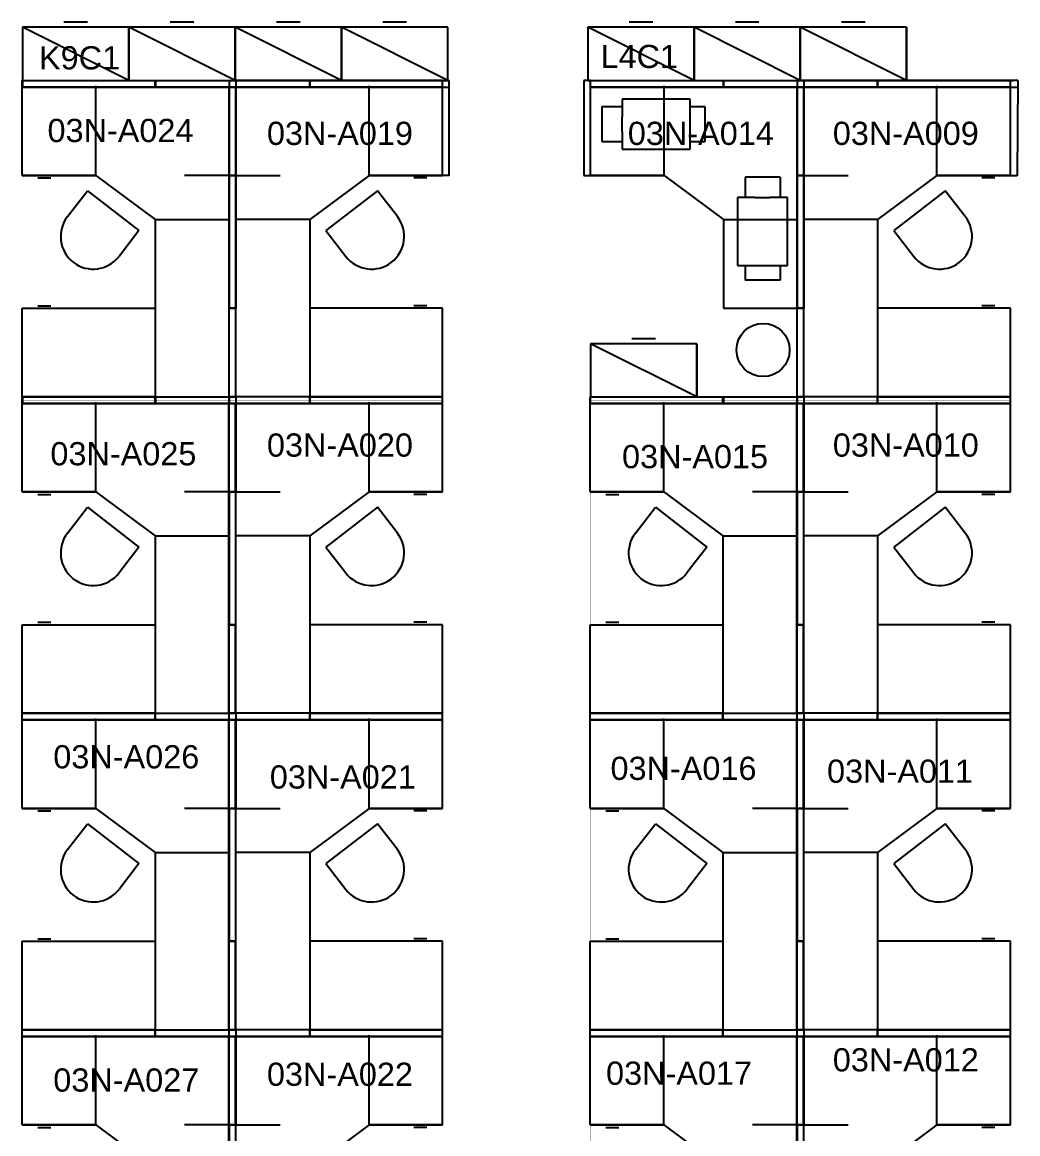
# Model space of a CAD drawing. Extents: x 0 to 6337, y 3987 to 5634.
# Drawn here: x 3944.2 to 4281.5, y 4410.5 to 4787.2 of the extents above; entities that cross this region are included whole.
import ezdxf

# ---------------------------------------------------------------- set-up
doc = ezdxf.new("R2010")
doc.units = 0
doc.header["$MEASUREMENT"] = 0
for name, color, linetype in [('01B_PANELS', 7, 'CONTINUOUS'), ('04A_FURNITURE', 7, 'CONTINUOUS'), ('04B_EQUIPMENT', 7, 'CONTINUOUS'), ('REGION', 7, 'CONTINUOUS'), ('REGION_NUM', 7, 'CONTINUOUS')]:
    doc.layers.add(name, color=color, linetype=linetype)
doc.styles.add('ARIAL', font='ARIAL', dxfattribs={"height": 0.2})

msp = doc.modelspace()

# ---------------------------------------------------------------- linework, layer by layer
at = {"layer": '01B_PANELS', "color": 5, "linetype": 'Continuous'}
for p, q in [((3944.25, 4765.23), (3944.25, 4767.48)), ((3944.25, 4767.48), (3989.25, 4767.48)), ((3944.38, 4767.48), (3980.38, 4767.48)), ((3944.4, 4765.23), (3944.4, 4767.48)), ((3944.4, 4767.48), (3989.4, 4767.48)), ((3944.4, 4765.23), (3944.4, 4767.48)), ((3944.4, 4767.48), (3989.4, 4767.48)), ((3980.38, 4767.48), (4016.38, 4767.48)), ((3989.25, 4765.23), (3989.25, 4767.48)), ((3989.25, 4767.48), (4014.25, 4767.48)), ((3989.25, 4767.48), (3989.25, 4765.23)), ((3989.4, 4765.23), (3989.4, 4767.48)), ((3989.4, 4767.48), (4014.4, 4767.48)), ((3989.4, 4767.48), (3989.4, 4765.23)), ((3989.4, 4765.23), (3989.4, 4767.48)), ((3989.4, 4767.48), (4014.4, 4767.48)), ((3989.4, 4767.48), (3989.4, 4765.23)), ((4014.4, 4767.48), (4014.4, 4765.23)), ((4016.38, 4767.48), (4052.38, 4767.48)), ((4016.65, 4767.48), (4016.65, 4765.23)), ((4041.65, 4767.48), (4016.65, 4767.48)), ((4041.65, 4765.23), (4041.65, 4767.48)), ((4041.65, 4767.48), (4041.65, 4765.23)), ((4086.65, 4767.48), (4041.65, 4767.48)), ((4052.38, 4767.48), (4088.38, 4767.48)), ((4086.65, 4767.48), (4088.9, 4767.48)), ((4086.65, 4765.23), (4086.65, 4767.48)), ((4088.9, 4765.23), (4088.9, 4767.48)), ((4136.8, 4767.48), (4134.54, 4767.48)), ((4134.54, 4767.48), (4134.54, 4735.23)), ((4136.65, 4767.48), (4134.59, 4767.48)), ((4135.85, 4767.48), (4171.85, 4767.48)), ((4136.8, 4735.23), (4136.8, 4767.48)), ((4136.8, 4765.23), (4136.8, 4767.48)), ((4136.8, 4767.48), (4181.8, 4767.48)), ((4171.85, 4767.48), (4207.85, 4767.48)), ((4181.8, 4765.23), (4181.8, 4767.48)), ((4181.8, 4767.48), (4206.8, 4767.48)), ((4181.8, 4767.48), (4181.8, 4765.23)), ((4209.05, 4767.48), (4206.65, 4767.48)), ((4206.8, 4767.48), (4206.8, 4765.23)), ((4207.85, 4767.48), (4243.85, 4767.48)), ((4209.05, 4767.48), (4209.05, 4765.23)), ((4234.05, 4767.48), (4209.05, 4767.48)), ((4234.05, 4765.23), (4234.05, 4767.48)), ((4234.05, 4767.48), (4234.05, 4765.23)), ((4279.05, 4767.48), (4234.05, 4767.48)), ((4243.85, 4767.48), (4279.85, 4767.48)), ((4281.52, 4767.48), (4279.05, 4767.48)), ((4279.05, 4765.23), (4279.05, 4767.48)), ((4281.52, 4767.48), (4281.3, 4735.17)), ((3944.25, 4765.23), (4014.25, 4765.23)), ((3989.25, 4765.23), (3944.25, 4765.23)), ((3944.4, 4765.23), (4014.4, 4765.23)), ((3989.4, 4765.23), (3944.4, 4765.23)), ((3989.4, 4765.23), (3944.4, 4765.23)), ((4014.25, 4765.23), (3989.25, 4765.23)), ((4014.4, 4765.23), (3989.4, 4765.23)), ((4014.4, 4765.23), (3989.4, 4765.23)), ((4014.4, 4765.23), (4014.4, 4735.23)), ((4014.4, 4735.23), (4014.4, 4765.23)), ((4016.65, 4765.23), (4014.4, 4765.23)), ((4014.4, 4735.23), (4014.4, 4765.23)), ((4014.4, 4765.23), (4016.65, 4765.23)), ((4016.65, 4735.23), (4016.65, 4765.23)), ((4086.65, 4765.23), (4016.65, 4765.23)), ((4016.65, 4765.23), (4016.65, 4735.23)), ((4016.65, 4735.23), (4016.65, 4765.23)), ((4016.65, 4765.23), (4041.65, 4765.23)), ((4041.65, 4765.23), (4086.65, 4765.23)), ((4086.65, 4765.23), (4088.9, 4765.23)), ((4086.65, 4735.23), (4086.65, 4765.23)), ((4088.9, 4735.17), (4088.9, 4765.23)), ((4136.8, 4735.23), (4136.8, 4765.23)), ((4136.8, 4765.23), (4206.8, 4765.23)), ((4181.8, 4765.23), (4136.8, 4765.23)), ((4206.8, 4765.23), (4181.8, 4765.23)), ((4206.8, 4765.23), (4206.8, 4735.23)), ((4206.8, 4735.23), (4206.8, 4765.23)), ((4209.05, 4765.23), (4206.8, 4765.23)), ((4206.8, 4735.23), (4206.8, 4765.23)), ((4206.8, 4765.23), (4209.05, 4765.23)), ((4209.05, 4735.23), (4209.05, 4765.23)), ((4279.05, 4765.23), (4209.05, 4765.23)), ((4209.05, 4765.23), (4209.05, 4735.23)), ((4209.05, 4735.23), (4209.05, 4765.23)), ((4209.05, 4765.23), (4234.05, 4765.23)), ((4234.05, 4765.23), (4279.05, 4765.23)), ((4279.05, 4765.23), (4281.5, 4765.21)), ((4279.05, 4735.23), (4279.05, 4765.23)), ((4016.65, 4735.23), (4014.4, 4735.23)), ((4014.4, 4735.23), (4016.65, 4735.23)), ((4014.4, 4690.23), (4014.4, 4735.23)), ((4014.4, 4735.23), (4016.65, 4735.23)), ((4016.65, 4735.23), (4014.4, 4735.23)), ((4014.4, 4735.23), (4014.4, 4690.23)), ((4016.65, 4660.23), (4016.65, 4735.23)), ((4016.65, 4735.23), (4016.65, 4690.23)), ((4016.65, 4690.23), (4016.65, 4735.23)), ((4088.9, 4735.19), (4086.15, 4735.19)), ((4134.54, 4735.23), (4136.8, 4735.23)), ((4209.05, 4735.23), (4206.8, 4735.23)), ((4206.8, 4735.23), (4209.05, 4735.23)), ((4206.8, 4690.23), (4206.8, 4735.23)), ((4206.8, 4735.23), (4209.05, 4735.23)), ((4209.05, 4735.23), (4206.8, 4735.23)), ((4206.8, 4735.23), (4206.8, 4690.23)), ((4209.05, 4660.23), (4209.05, 4735.23)), ((4209.05, 4735.23), (4209.05, 4690.23)), ((4209.05, 4690.23), (4209.05, 4735.23)), ((4281.3, 4735.17), (4278.86, 4735.17)), ((4014.4, 4660.23), (4014.4, 4690.23)), ((4016.65, 4690.23), (4014.4, 4690.23)), ((4014.4, 4660.23), (4014.4, 4690.23)), ((4014.4, 4690.23), (4016.65, 4690.23)), ((4016.65, 4690.23), (4014.4, 4690.23)), ((4014.4, 4690.23), (4016.65, 4690.23)), ((4016.65, 4660.23), (4016.65, 4690.23)), ((4016.65, 4660.23), (4016.65, 4690.23)), ((4206.8, 4660.23), (4206.8, 4690.23)), ((4209.05, 4690.23), (4206.8, 4690.23)), ((4206.8, 4660.23), (4206.8, 4690.23)), ((4206.8, 4690.23), (4209.05, 4690.23)), ((4209.05, 4690.23), (4206.8, 4690.23)), ((4206.8, 4690.23), (4209.05, 4690.23)), ((4209.05, 4660.23), (4209.05, 4690.23)), ((4209.05, 4660.23), (4209.05, 4690.23)), ((3944.25, 4657.98), (3944.25, 4660.23)), ((3944.25, 4660.23), (3989.25, 4660.23)), ((3989.25, 4660.23), (3944.25, 4660.23)), ((3944.25, 4657.98), (3944.25, 4660.23)), ((3944.25, 4660.23), (3989.25, 4660.23)), ((3944.25, 4657.98), (3944.25, 4660.23)), ((3944.25, 4660.23), (3989.25, 4660.23)), ((3944.4, 4657.98), (3944.4, 4660.23)), ((3944.4, 4660.23), (3989.4, 4660.23)), ((3989.25, 4657.98), (3989.25, 4660.23)), ((3989.25, 4660.23), (4014.25, 4660.23)), ((3989.25, 4660.23), (3989.25, 4657.98)), ((3989.25, 4660.23), (4014.25, 4660.23)), ((3989.25, 4657.98), (3989.25, 4660.23)), ((3989.25, 4660.23), (4014.25, 4660.23)), ((3989.25, 4660.23), (3989.25, 4657.98)), ((3989.25, 4657.98), (3989.25, 4660.23)), ((3989.25, 4660.23), (4014.25, 4660.23)), ((3989.25, 4660.23), (3989.25, 4657.98)), ((3989.4, 4657.98), (3989.4, 4660.23)), ((3989.4, 4660.23), (4014.4, 4660.23)), ((3989.4, 4660.23), (3989.4, 4657.98)), ((4014.25, 4660.23), (4014.25, 4657.98)), ((4016.65, 4660.23), (4014.4, 4660.23)), ((4014.4, 4660.23), (4016.65, 4660.23)), ((4014.4, 4660.23), (4014.4, 4657.98)), ((4041.65, 4660.23), (4016.65, 4660.23)), ((4016.65, 4660.23), (4016.65, 4657.98)), ((4041.65, 4660.23), (4016.65, 4660.23)), ((4016.65, 4660.23), (4016.65, 4657.98)), ((4041.65, 4660.23), (4016.65, 4660.23)), ((4041.65, 4660.23), (4086.65, 4660.23)), ((4041.65, 4657.98), (4041.65, 4660.23)), ((4041.65, 4660.23), (4041.65, 4657.98)), ((4086.65, 4660.23), (4041.65, 4660.23)), ((4041.65, 4657.98), (4041.65, 4660.23)), ((4041.65, 4660.23), (4041.65, 4657.98)), ((4086.65, 4660.23), (4041.65, 4660.23)), ((4086.65, 4657.98), (4086.65, 4660.23)), ((4086.65, 4657.98), (4086.65, 4660.23)), ((4136.65, 4657.98), (4136.65, 4660.23)), ((4136.65, 4660.23), (4181.65, 4660.23)), ((4136.8, 4657.98), (4136.8, 4660.23)), ((4136.8, 4660.23), (4181.8, 4660.23)), ((4181.65, 4657.98), (4181.65, 4660.23)), ((4181.65, 4660.23), (4206.65, 4660.23)), ((4181.65, 4660.23), (4181.65, 4657.98)), ((4181.8, 4657.98), (4181.8, 4660.23)), ((4181.8, 4660.23), (4206.8, 4660.23)), ((4181.8, 4660.23), (4181.8, 4657.98)), ((4206.65, 4660.23), (4206.65, 4657.98)), ((4209.05, 4660.23), (4206.8, 4660.23)), ((4206.8, 4660.23), (4209.05, 4660.23)), ((4206.8, 4660.23), (4206.8, 4657.98)), ((4234.05, 4660.23), (4209.05, 4660.23)), ((4209.05, 4660.23), (4209.05, 4657.98)), ((4234.05, 4660.23), (4209.05, 4660.23)), ((4209.05, 4660.23), (4209.05, 4657.98)), ((4234.05, 4660.23), (4209.05, 4660.23)), ((4234.05, 4660.23), (4279.05, 4660.23)), ((4234.05, 4657.98), (4234.05, 4660.23)), ((4234.05, 4660.23), (4234.05, 4657.98)), ((4279.05, 4660.23), (4234.05, 4660.23)), ((4234.05, 4657.98), (4234.05, 4660.23)), ((4234.05, 4660.23), (4234.05, 4657.98)), ((4279.05, 4660.23), (4234.05, 4660.23)), ((4279.05, 4657.98), (4279.05, 4660.23)), ((4279.05, 4657.98), (4279.05, 4660.23)), ((3944.25, 4657.98), (4014.25, 4657.98)), ((3989.25, 4657.98), (3944.25, 4657.98)), ((3944.25, 4657.98), (4014.25, 4657.98)), ((3989.25, 4657.98), (3944.25, 4657.98)), ((3989.25, 4657.98), (3944.25, 4657.98)), ((3989.4, 4657.98), (3944.4, 4657.98)), ((4014.25, 4657.98), (3989.25, 4657.98)), ((4014.25, 4657.98), (3989.25, 4657.98)), ((4014.25, 4657.98), (3989.25, 4657.98)), ((4014.4, 4657.98), (3989.4, 4657.98)), ((4014.25, 4627.98), (4014.25, 4657.98)), ((4014.25, 4657.98), (4016.5, 4657.98)), ((4014.25, 4657.98), (4014.25, 4627.98)), ((4014.4, 4627.98), (4014.4, 4657.98)), ((4016.65, 4657.98), (4014.4, 4657.98)), ((4016.5, 4627.98), (4016.5, 4657.98)), ((4016.65, 4627.98), (4016.65, 4657.98)), ((4086.65, 4657.98), (4016.65, 4657.98)), ((4016.65, 4657.98), (4016.65, 4627.98)), ((4016.65, 4657.98), (4041.65, 4657.98)), ((4016.65, 4657.98), (4041.65, 4657.98)), ((4041.65, 4657.98), (4086.65, 4657.98)), ((4041.65, 4657.98), (4086.65, 4657.98)), ((4136.65, 4657.98), (4206.65, 4657.98)), ((4181.65, 4657.98), (4136.65, 4657.98)), ((4181.8, 4657.98), (4136.8, 4657.98)), ((4206.65, 4657.98), (4181.65, 4657.98)), ((4206.8, 4657.98), (4181.8, 4657.98)), ((4206.65, 4627.98), (4206.65, 4657.98)), ((4206.65, 4657.98), (4208.9, 4657.98)), ((4206.65, 4657.98), (4206.65, 4627.98)), ((4206.8, 4627.98), (4206.8, 4657.98)), ((4209.05, 4657.98), (4206.8, 4657.98)), ((4208.9, 4627.98), (4208.9, 4657.98)), ((4209.05, 4627.98), (4209.05, 4657.98)), ((4279.05, 4657.98), (4209.05, 4657.98)), ((4209.05, 4657.98), (4209.05, 4627.98)), ((4209.05, 4657.98), (4234.05, 4657.98)), ((4209.05, 4657.98), (4234.05, 4657.98)), ((4234.05, 4657.98), (4279.05, 4657.98)), ((4234.05, 4657.98), (4279.05, 4657.98)), ((4014.25, 4627.98), (4016.5, 4627.98)), ((4014.25, 4552.98), (4014.25, 4627.98)), ((4014.25, 4582.98), (4014.25, 4627.98)), ((4014.25, 4627.98), (4016.5, 4627.98)), ((4016.65, 4627.98), (4014.4, 4627.98)), ((4016.65, 4627.98), (4014.4, 4627.98)), ((4014.4, 4627.98), (4014.4, 4582.98)), ((4016.5, 4627.98), (4016.5, 4582.98)), ((4016.65, 4552.98), (4016.65, 4627.98)), ((4016.65, 4582.98), (4016.65, 4627.98)), ((4206.65, 4627.98), (4208.9, 4627.98)), ((4206.65, 4552.98), (4206.65, 4627.98)), ((4206.65, 4582.98), (4206.65, 4627.98)), ((4206.65, 4627.98), (4208.9, 4627.98)), ((4209.05, 4627.98), (4206.8, 4627.98)), ((4209.05, 4627.98), (4206.8, 4627.98)), ((4206.8, 4627.98), (4206.8, 4582.98)), ((4208.9, 4627.98), (4208.9, 4582.98)), ((4209.05, 4552.98), (4209.05, 4627.98)), ((4209.05, 4582.98), (4209.05, 4627.98)), ((4014.25, 4552.98), (4014.25, 4582.98)), ((4014.25, 4582.98), (4016.5, 4582.98)), ((4016.5, 4582.98), (4014.25, 4582.98)), ((4014.4, 4552.98), (4014.4, 4582.98)), ((4016.65, 4582.98), (4014.4, 4582.98)), ((4014.4, 4582.98), (4016.65, 4582.98)), ((4016.5, 4552.98), (4016.5, 4582.98)), ((4016.65, 4552.98), (4016.65, 4582.98)), ((4206.65, 4552.98), (4206.65, 4582.98)), ((4206.65, 4582.98), (4208.9, 4582.98)), ((4208.9, 4582.98), (4206.65, 4582.98)), ((4206.8, 4552.98), (4206.8, 4582.98)), ((4209.05, 4582.98), (4206.8, 4582.98)), ((4206.8, 4582.98), (4209.05, 4582.98)), ((4208.9, 4552.98), (4208.9, 4582.98)), ((4209.05, 4552.98), (4209.05, 4582.98)), ((3989.25, 4552.98), (3944.25, 4552.98)), ((3944.25, 4550.73), (3944.25, 4552.98)), ((3944.25, 4552.98), (3989.25, 4552.98)), ((3944.25, 4550.73), (3944.25, 4552.98)), ((3944.25, 4552.98), (3989.25, 4552.98)), ((3944.25, 4550.73), (4014.25, 4550.73)), ((3989.25, 4550.73), (3944.25, 4550.73)), ((3989.25, 4550.73), (3944.25, 4550.73)), ((3989.25, 4552.98), (4014.25, 4552.98)), ((3989.25, 4550.73), (3989.25, 4552.98)), ((3989.25, 4552.98), (4014.25, 4552.98)), ((3989.25, 4552.98), (3989.25, 4550.73)), ((3989.25, 4550.73), (3989.25, 4552.98)), ((3989.25, 4552.98), (4014.25, 4552.98)), ((3989.25, 4552.98), (3989.25, 4550.73)), ((4014.25, 4550.73), (3989.25, 4550.73)), ((4014.25, 4550.73), (3989.25, 4550.73)), ((4014.25, 4552.98), (4016.5, 4552.98)), ((4014.25, 4552.98), (4014.25, 4550.73)), ((4014.25, 4552.98), (4014.25, 4550.73)), ((4014.25, 4520.73), (4014.25, 4550.73)), ((4014.25, 4550.73), (4016.5, 4550.73)), ((4014.25, 4550.73), (4014.25, 4520.73)), ((4016.65, 4552.98), (4014.4, 4552.98)), ((4014.4, 4520.73), (4014.4, 4550.73)), ((4016.65, 4550.73), (4014.4, 4550.73)), ((4016.5, 4520.73), (4016.5, 4550.73)), ((4041.65, 4552.98), (4016.65, 4552.98)), ((4016.65, 4552.98), (4016.65, 4550.73)), ((4041.65, 4552.98), (4016.65, 4552.98)), ((4016.65, 4552.98), (4016.65, 4550.73)), ((4041.65, 4552.98), (4016.65, 4552.98)), ((4016.65, 4520.73), (4016.65, 4550.73)), ((4086.65, 4550.73), (4016.65, 4550.73)), ((4016.65, 4550.73), (4016.65, 4520.73)), ((4016.65, 4550.73), (4041.65, 4550.73)), ((4016.65, 4550.73), (4041.65, 4550.73)), ((4041.65, 4552.98), (4086.65, 4552.98)), ((4041.65, 4550.73), (4041.65, 4552.98)), ((4041.65, 4552.98), (4041.65, 4550.73)), ((4086.65, 4552.98), (4041.65, 4552.98)), ((4041.65, 4550.73), (4041.65, 4552.98)), ((4041.65, 4552.98), (4041.65, 4550.73)), ((4086.65, 4552.98), (4041.65, 4552.98)), ((4041.65, 4550.73), (4086.65, 4550.73)), ((4041.65, 4550.73), (4086.65, 4550.73)), ((4086.65, 4550.73), (4086.65, 4552.98)), ((4086.65, 4550.73), (4086.65, 4552.98)), ((4181.65, 4552.98), (4136.65, 4552.98)), ((4136.65, 4550.73), (4136.65, 4552.98)), ((4136.65, 4552.98), (4181.65, 4552.98)), ((4136.65, 4550.73), (4136.65, 4552.98)), ((4136.65, 4552.98), (4181.65, 4552.98)), ((4136.65, 4550.73), (4206.65, 4550.73)), ((4181.65, 4550.73), (4136.65, 4550.73)), ((4181.65, 4550.73), (4136.65, 4550.73)), ((4181.65, 4552.98), (4206.65, 4552.98)), ((4181.65, 4550.73), (4181.65, 4552.98)), ((4181.65, 4552.98), (4206.65, 4552.98)), ((4181.65, 4552.98), (4181.65, 4550.73)), ((4181.65, 4550.73), (4181.65, 4552.98)), ((4181.65, 4552.98), (4206.65, 4552.98)), ((4181.65, 4552.98), (4181.65, 4550.73)), ((4206.65, 4550.73), (4181.65, 4550.73)), ((4206.65, 4550.73), (4181.65, 4550.73)), ((4206.65, 4552.98), (4208.9, 4552.98)), ((4206.65, 4552.98), (4206.65, 4550.73)), ((4206.65, 4552.98), (4206.65, 4550.73)), ((4206.65, 4520.73), (4206.65, 4550.73)), ((4206.65, 4550.73), (4208.9, 4550.73)), ((4206.65, 4550.73), (4206.65, 4520.73)), ((4209.05, 4552.98), (4206.8, 4552.98)), ((4206.8, 4520.73), (4206.8, 4550.73)), ((4209.05, 4550.73), (4206.8, 4550.73)), ((4208.9, 4520.73), (4208.9, 4550.73)), ((4234.05, 4552.98), (4209.05, 4552.98)), ((4209.05, 4552.98), (4209.05, 4550.73)), ((4234.05, 4552.98), (4209.05, 4552.98)), ((4209.05, 4552.98), (4209.05, 4550.73)), ((4234.05, 4552.98), (4209.05, 4552.98)), ((4209.05, 4520.73), (4209.05, 4550.73)), ((4279.05, 4550.73), (4209.05, 4550.73)), ((4209.05, 4550.73), (4209.05, 4520.73)), ((4209.05, 4550.73), (4234.05, 4550.73)), ((4209.05, 4550.73), (4234.05, 4550.73)), ((4234.05, 4552.98), (4279.05, 4552.98)), ((4234.05, 4550.73), (4234.05, 4552.98)), ((4234.05, 4552.98), (4234.05, 4550.73)), ((4279.05, 4552.98), (4234.05, 4552.98)), ((4234.05, 4550.73), (4234.05, 4552.98)), ((4234.05, 4552.98), (4234.05, 4550.73)), ((4279.05, 4552.98), (4234.05, 4552.98)), ((4234.05, 4550.73), (4279.05, 4550.73)), ((4234.05, 4550.73), (4279.05, 4550.73)), ((4279.05, 4550.73), (4279.05, 4552.98)), ((4279.05, 4550.73), (4279.05, 4552.98)), ((4014.25, 4520.73), (4016.5, 4520.73)), ((4014.25, 4445.73), (4014.25, 4520.73)), ((4014.25, 4475.73), (4014.25, 4520.73)), ((4014.25, 4520.73), (4016.5, 4520.73)), ((4016.65, 4520.73), (4014.4, 4520.73)), ((4016.65, 4520.73), (4014.4, 4520.73)), ((4014.4, 4520.73), (4014.4, 4475.73)), ((4016.5, 4520.73), (4016.5, 4475.73)), ((4016.65, 4445.73), (4016.65, 4520.73)), ((4016.65, 4475.73), (4016.65, 4520.73)), ((4206.65, 4520.73), (4208.9, 4520.73)), ((4206.65, 4445.73), (4206.65, 4520.73)), ((4206.65, 4475.73), (4206.65, 4520.73)), ((4206.65, 4520.73), (4208.9, 4520.73)), ((4209.05, 4520.73), (4206.8, 4520.73)), ((4209.05, 4520.73), (4206.8, 4520.73)), ((4206.8, 4520.73), (4206.8, 4475.73)), ((4208.9, 4520.73), (4208.9, 4475.73)), ((4209.05, 4445.73), (4209.05, 4520.73)), ((4209.05, 4475.73), (4209.05, 4520.73)), ((4014.25, 4445.73), (4014.25, 4475.73)), ((4014.25, 4475.73), (4016.5, 4475.73)), ((4016.5, 4475.73), (4014.25, 4475.73)), ((4014.4, 4445.73), (4014.4, 4475.73)), ((4016.65, 4475.73), (4014.4, 4475.73)), ((4014.4, 4475.73), (4016.65, 4475.73)), ((4016.5, 4445.73), (4016.5, 4475.73)), ((4016.65, 4445.73), (4016.65, 4475.73)), ((4206.65, 4445.73), (4206.65, 4475.73)), ((4206.65, 4475.73), (4208.9, 4475.73)), ((4208.9, 4475.73), (4206.65, 4475.73)), ((4206.8, 4445.73), (4206.8, 4475.73)), ((4209.05, 4475.73), (4206.8, 4475.73)), ((4206.8, 4475.73), (4209.05, 4475.73)), ((4208.9, 4445.73), (4208.9, 4475.73)), ((4209.05, 4445.73), (4209.05, 4475.73)), ((3989.25, 4445.73), (3944.25, 4445.73)), ((3944.25, 4443.48), (3944.25, 4445.73)), ((3944.25, 4445.73), (3989.25, 4445.73)), ((3944.25, 4443.48), (3944.25, 4445.73)), ((3944.25, 4445.73), (3989.25, 4445.73)), ((3989.25, 4445.73), (4014.25, 4445.73)), ((3989.25, 4443.48), (3989.25, 4445.73)), ((3989.25, 4445.73), (4014.25, 4445.73)), ((3989.25, 4445.73), (3989.25, 4443.48)), ((3989.25, 4443.48), (3989.25, 4445.73)), ((3989.25, 4445.73), (4014.25, 4445.73)), ((3989.25, 4445.73), (3989.25, 4443.48)), ((4014.25, 4445.73), (4016.5, 4445.73)), ((4014.25, 4445.73), (4014.25, 4443.48)), ((4014.25, 4445.73), (4014.25, 4443.48)), ((4016.65, 4445.73), (4014.4, 4445.73)), ((4041.65, 4445.73), (4016.65, 4445.73)), ((4016.65, 4445.73), (4016.65, 4443.48)), ((4041.65, 4445.73), (4016.65, 4445.73)), ((4016.65, 4445.73), (4016.65, 4443.48)), ((4041.65, 4445.73), (4016.65, 4445.73)), ((4041.65, 4445.73), (4086.65, 4445.73)), ((4041.65, 4443.48), (4041.65, 4445.73)), ((4041.65, 4445.73), (4041.65, 4443.48)), ((4086.65, 4445.73), (4041.65, 4445.73)), ((4041.65, 4443.48), (4041.65, 4445.73)), ((4041.65, 4445.73), (4041.65, 4443.48)), ((4086.65, 4445.73), (4041.65, 4445.73)), ((4086.65, 4443.48), (4086.65, 4445.73)), ((4086.65, 4443.48), (4086.65, 4445.73)), ((4181.65, 4445.73), (4136.65, 4445.73)), ((4136.65, 4443.48), (4136.65, 4445.73)), ((4136.65, 4445.73), (4181.65, 4445.73)), ((4136.65, 4443.48), (4136.65, 4445.73)), ((4136.65, 4445.73), (4181.65, 4445.73)), ((4181.65, 4445.73), (4206.65, 4445.73)), ((4181.65, 4443.48), (4181.65, 4445.73)), ((4181.65, 4445.73), (4206.65, 4445.73)), ((4181.65, 4445.73), (4181.65, 4443.48)), ((4181.65, 4443.48), (4181.65, 4445.73)), ((4181.65, 4445.73), (4206.65, 4445.73)), ((4181.65, 4445.73), (4181.65, 4443.48)), ((4206.65, 4445.73), (4208.9, 4445.73)), ((4206.65, 4445.73), (4206.65, 4443.48)), ((4206.65, 4445.73), (4206.65, 4443.48)), ((4209.05, 4445.73), (4206.8, 4445.73)), ((4234.05, 4445.73), (4209.05, 4445.73)), ((4209.05, 4445.73), (4209.05, 4443.48)), ((4234.05, 4445.73), (4209.05, 4445.73)), ((4209.05, 4445.73), (4209.05, 4443.48)), ((4234.05, 4445.73), (4209.05, 4445.73)), ((4234.05, 4445.73), (4279.05, 4445.73)), ((4234.05, 4443.48), (4234.05, 4445.73)), ((4234.05, 4445.73), (4234.05, 4443.48)), ((4279.05, 4445.73), (4234.05, 4445.73)), ((4234.05, 4443.48), (4234.05, 4445.73)), ((4234.05, 4445.73), (4234.05, 4443.48)), ((4279.05, 4445.73), (4234.05, 4445.73)), ((4279.05, 4443.48), (4279.05, 4445.73)), ((4279.05, 4443.48), (4279.05, 4445.73)), ((3944.25, 4443.48), (4014.25, 4443.48)), ((3989.25, 4443.48), (3944.25, 4443.48)), ((3989.25, 4443.48), (3944.25, 4443.48)), ((4014.25, 4443.48), (3989.25, 4443.48)), ((4014.25, 4443.48), (3989.25, 4443.48)), ((4014.25, 4413.48), (4014.25, 4443.48)), ((4014.25, 4443.48), (4016.5, 4443.48)), ((4014.25, 4443.48), (4014.25, 4413.48)), ((4014.4, 4413.48), (4014.4, 4443.48)), ((4016.65, 4443.48), (4014.4, 4443.48)), ((4016.5, 4413.48), (4016.5, 4443.48)), ((4016.65, 4413.48), (4016.65, 4443.48)), ((4086.65, 4443.48), (4016.65, 4443.48)), ((4016.65, 4443.48), (4016.65, 4413.48)), ((4016.65, 4443.48), (4041.65, 4443.48)), ((4016.65, 4443.48), (4041.65, 4443.48)), ((4041.65, 4443.48), (4086.65, 4443.48)), ((4041.65, 4443.48), (4086.65, 4443.48)), ((4136.65, 4443.48), (4206.65, 4443.48)), ((4181.65, 4443.48), (4136.65, 4443.48)), ((4181.65, 4443.48), (4136.65, 4443.48)), ((4206.65, 4443.48), (4181.65, 4443.48)), ((4206.65, 4443.48), (4181.65, 4443.48)), ((4206.65, 4413.48), (4206.65, 4443.48)), ((4206.65, 4443.48), (4208.9, 4443.48)), ((4206.65, 4443.48), (4206.65, 4413.48)), ((4206.8, 4413.48), (4206.8, 4443.48)), ((4209.05, 4443.48), (4206.8, 4443.48)), ((4208.9, 4413.48), (4208.9, 4443.48)), ((4209.05, 4413.48), (4209.05, 4443.48)), ((4279.05, 4443.48), (4209.05, 4443.48)), ((4209.05, 4443.48), (4209.05, 4413.48)), ((4209.05, 4443.48), (4234.05, 4443.48)), ((4209.05, 4443.48), (4234.05, 4443.48)), ((4234.05, 4443.48), (4279.05, 4443.48)), ((4234.05, 4443.48), (4279.05, 4443.48)), ((4014.25, 4413.48), (4016.5, 4413.48)), ((4014.25, 4338.48), (4014.25, 4413.48)), ((4014.25, 4368.48), (4014.25, 4413.48)), ((4014.25, 4413.48), (4016.5, 4413.48)), ((4016.65, 4413.48), (4014.4, 4413.48)), ((4016.65, 4413.48), (4014.4, 4413.48)), ((4014.4, 4413.48), (4014.4, 4368.48)), ((4016.5, 4413.48), (4016.5, 4368.48)), ((4016.65, 4338.48), (4016.65, 4413.48)), ((4016.65, 4368.48), (4016.65, 4413.48)), ((4206.65, 4413.48), (4208.9, 4413.48)), ((4206.65, 4338.48), (4206.65, 4413.48)), ((4206.65, 4368.48), (4206.65, 4413.48)), ((4206.65, 4413.48), (4208.9, 4413.48)), ((4209.05, 4413.48), (4206.8, 4413.48)), ((4209.05, 4413.48), (4206.8, 4413.48)), ((4206.8, 4413.48), (4206.8, 4368.48)), ((4208.9, 4413.48), (4208.9, 4368.48)), ((4209.05, 4338.48), (4209.05, 4413.48)), ((4209.05, 4368.48), (4209.05, 4413.48))]:
    msp.add_line(p, q, dxfattribs=at)
at = {"layer": '04A_FURNITURE', "color": 1, "linetype": 'Continuous'}
for p, q in [((3980.38, 4767.48), (3944.38, 4785.48)), ((3980.38, 4785.48), (3944.38, 4785.48)), ((3944.38, 4785.48), (3944.38, 4767.48)), ((3966.38, 4787.18), (3958.38, 4787.18)), ((4016.38, 4767.48), (3980.38, 4785.48)), ((3980.38, 4767.48), (3980.38, 4785.48)), ((4016.38, 4785.48), (3980.38, 4785.48)), ((3980.38, 4785.48), (3980.38, 4767.48)), ((4002.38, 4787.18), (3994.38, 4787.18)), ((4052.38, 4767.48), (4016.38, 4785.48)), ((4052.38, 4785.48), (4016.38, 4785.48)), ((4016.38, 4785.48), (4016.38, 4767.48)), ((4016.38, 4767.48), (4016.38, 4785.48)), ((4038.38, 4787.18), (4030.38, 4787.18)), ((4088.38, 4767.48), (4052.38, 4785.48)), ((4052.38, 4767.48), (4052.38, 4785.48)), ((4088.38, 4785.48), (4052.38, 4785.48)), ((4052.38, 4785.48), (4052.38, 4767.48)), ((4074.38, 4787.18), (4066.38, 4787.18)), ((4088.38, 4767.48), (4088.38, 4785.48)), ((4171.85, 4767.48), (4135.85, 4785.48)), ((4171.85, 4785.48), (4135.85, 4785.48)), ((4135.85, 4785.48), (4135.85, 4767.48)), ((4157.85, 4787.18), (4149.85, 4787.18)), ((4207.85, 4767.48), (4171.85, 4785.48)), ((4171.85, 4767.48), (4171.85, 4785.48)), ((4207.85, 4785.48), (4171.85, 4785.48)), ((4171.85, 4785.48), (4171.85, 4767.48)), ((4193.85, 4787.18), (4185.85, 4787.18)), ((4243.85, 4767.48), (4207.85, 4785.48)), ((4243.85, 4785.48), (4207.85, 4785.48)), ((4207.85, 4785.48), (4207.85, 4767.48)), ((4207.85, 4767.48), (4207.85, 4785.48)), ((4229.85, 4787.18), (4221.85, 4787.18)), ((4243.85, 4767.48), (4243.85, 4785.48)), ((4243.85, 4785.48), (4243.85, 4767.48)), ((3969.16, 4735.23), (3969.16, 4765.68)), ((4061.73, 4735.23), (4061.73, 4765.68)), ((4161.72, 4735.23), (4161.72, 4765.68)), ((4254.14, 4735.23), (4254.14, 4765.68)), ((3944.25, 4735.23), (3944.25, 4765.23)), ((3944.25, 4735.23), (3969.25, 4735.23)), ((3969.16, 4735.23), (3944.25, 4735.23)), ((3949.55, 4734.39), (3953.94, 4734.39)), ((3969.16, 4735.23), (3989.25, 4720.33)), ((4014.25, 4735.23), (3999.25, 4735.23)), ((4014.25, 4735.23), (3999.25, 4735.23)), ((4016.65, 4735.23), (4031.65, 4735.23)), ((4016.65, 4735.23), (4031.65, 4735.23)), ((4061.73, 4735.23), (4041.65, 4720.33)), ((4086.65, 4735.23), (4061.65, 4735.23)), ((4061.73, 4735.23), (4086.65, 4735.23)), ((4081.35, 4734.39), (4076.95, 4734.39)), ((4136.8, 4735.23), (4161.8, 4735.23)), ((4161.72, 4735.23), (4136.8, 4735.23)), ((4161.72, 4735.23), (4181.8, 4720.33)), ((4209.05, 4735.23), (4224.05, 4735.23)), ((4209.05, 4735.23), (4224.05, 4735.23)), ((4254.14, 4735.23), (4234.05, 4720.33)), ((4279.05, 4735.23), (4254.05, 4735.23)), ((4254.14, 4735.23), (4279.05, 4735.23)), ((4273.75, 4734.39), (4269.36, 4734.39)), ((3959.57, 4721.31), (3966.32, 4730.04)), ((3966.32, 4730.04), (3983.79, 4716.54)), ((4064.57, 4730.04), (4047.11, 4716.54)), ((4071.33, 4721.31), (4064.57, 4730.04)), ((4256.98, 4730.04), (4239.51, 4716.54)), ((4263.73, 4721.31), (4256.98, 4730.04)), ((3989.25, 4720.33), (4014.06, 4720.33)), ((3989.25, 4720.33), (3989.25, 4660.23)), ((4041.65, 4720.33), (4016.83, 4720.33)), ((4041.65, 4720.33), (4041.65, 4660.23)), ((4181.8, 4720.33), (4181.8, 4690.23)), ((4181.8, 4720.33), (4206.62, 4720.33)), ((4234.05, 4720.33), (4209.24, 4720.33)), ((4234.05, 4720.33), (4234.05, 4660.23)), ((3983.79, 4716.54), (3977.03, 4707.8)), ((4047.11, 4716.54), (4053.86, 4707.8)), ((4239.51, 4716.54), (4246.27, 4707.8)), ((3944.25, 4660.23), (3944.25, 4690.23)), ((3944.25, 4690.23), (3989.25, 4690.23)), ((3949.55, 4691.06), (3953.94, 4691.06)), ((3989.25, 4690.23), (3989.25, 4660.23)), ((4086.65, 4690.23), (4041.65, 4690.23)), ((4041.65, 4690.23), (4041.65, 4660.23)), ((4081.35, 4691.06), (4076.95, 4691.06)), ((4086.65, 4660.23), (4086.65, 4690.23)), ((4181.8, 4690.23), (4206.8, 4690.23)), ((4279.05, 4690.23), (4234.05, 4690.23)), ((4234.05, 4690.23), (4234.05, 4660.23)), ((4273.75, 4691.06), (4269.36, 4691.06)), ((4279.05, 4660.23), (4279.05, 4690.23)), ((4158.8, 4679.93), (4150.8, 4679.93)), ((4172.8, 4660.23), (4136.8, 4678.23)), ((4172.8, 4678.23), (4136.8, 4678.23)), ((4136.8, 4678.23), (4136.8, 4660.23)), ((4172.8, 4660.23), (4172.8, 4678.23)), ((4172.8, 4678.23), (4172.8, 4660.23)), ((3944.25, 4627.98), (3944.25, 4657.98)), ((3969.16, 4627.98), (3969.16, 4658.43)), ((4061.73, 4627.98), (4061.73, 4658.43)), ((4086.65, 4627.98), (4086.65, 4657.98)), ((4136.65, 4627.98), (4136.65, 4657.98)), ((4161.57, 4627.98), (4161.57, 4658.43)), ((4254.14, 4627.98), (4254.14, 4658.43)), ((4279.05, 4627.98), (4279.05, 4657.98)), ((3944.25, 4627.98), (3969.25, 4627.98)), ((3969.16, 4627.98), (3944.25, 4627.98)), ((3949.55, 4627.14), (3953.94, 4627.14)), ((3969.16, 4627.98), (3989.25, 4613.08)), ((4014.25, 4627.98), (3999.25, 4627.98)), ((4014.25, 4627.98), (3999.25, 4627.98)), ((4016.65, 4627.98), (4031.65, 4627.98)), ((4016.65, 4627.98), (4031.65, 4627.98)), ((4061.73, 4627.98), (4041.65, 4613.08)), ((4086.65, 4627.98), (4061.65, 4627.98)), ((4061.73, 4627.98), (4086.65, 4627.98)), ((4081.35, 4627.14), (4076.95, 4627.14)), ((4136.65, 4627.98), (4161.65, 4627.98)), ((4161.57, 4627.98), (4136.65, 4627.98)), ((4141.95, 4627.14), (4146.35, 4627.14)), ((4161.57, 4627.98), (4181.65, 4613.08)), ((4206.65, 4627.98), (4191.65, 4627.98)), ((4206.65, 4627.98), (4191.65, 4627.98)), ((4209.05, 4627.98), (4224.05, 4627.98)), ((4209.05, 4627.98), (4224.05, 4627.98)), ((4254.14, 4627.98), (4234.05, 4613.08)), ((4279.05, 4627.98), (4254.05, 4627.98)), ((4254.14, 4627.98), (4279.05, 4627.98)), ((4273.75, 4627.14), (4269.36, 4627.14)), ((3959.57, 4614.06), (3966.32, 4622.79)), ((3966.32, 4622.79), (3983.79, 4609.29)), ((4064.57, 4622.79), (4047.11, 4609.29)), ((4071.33, 4614.06), (4064.57, 4622.79)), ((4151.97, 4614.06), (4158.73, 4622.79)), ((4158.73, 4622.79), (4176.19, 4609.29)), ((4256.98, 4622.79), (4239.51, 4609.29)), ((4263.73, 4614.06), (4256.98, 4622.79)), ((3989.25, 4613.08), (4014.06, 4613.08)), ((3989.25, 4613.08), (3989.25, 4552.98)), ((4041.65, 4613.08), (4016.83, 4613.08)), ((4041.65, 4613.08), (4041.65, 4552.98)), ((4181.65, 4613.08), (4206.47, 4613.08)), ((4181.65, 4613.08), (4181.65, 4552.98)), ((4234.05, 4613.08), (4209.24, 4613.08)), ((4234.05, 4613.08), (4234.05, 4552.98)), ((3983.79, 4609.29), (3977.03, 4600.55)), ((4047.11, 4609.29), (4053.86, 4600.55)), ((4176.19, 4609.29), (4169.44, 4600.55)), ((4239.51, 4609.29), (4246.27, 4600.55)), ((3944.25, 4552.98), (3944.25, 4582.98)), ((3944.25, 4582.98), (3989.25, 4582.98)), ((3949.55, 4583.81), (3953.94, 4583.81)), ((3989.25, 4582.98), (3989.25, 4552.98)), ((4086.65, 4582.98), (4041.65, 4582.98)), ((4041.65, 4582.98), (4041.65, 4552.98)), ((4081.35, 4583.81), (4076.95, 4583.81)), ((4086.65, 4552.98), (4086.65, 4582.98)), ((4136.65, 4552.98), (4136.65, 4582.98)), ((4136.65, 4582.98), (4181.65, 4582.98)), ((4141.95, 4583.81), (4146.35, 4583.81)), ((4181.65, 4582.98), (4181.65, 4552.98)), ((4279.05, 4582.98), (4234.05, 4582.98)), ((4234.05, 4582.98), (4234.05, 4552.98)), ((4273.75, 4583.81), (4269.36, 4583.81)), ((4279.05, 4552.98), (4279.05, 4582.98)), ((3944.25, 4520.73), (3944.25, 4550.73)), ((3969.16, 4520.73), (3969.16, 4551.18)), ((4061.73, 4520.73), (4061.73, 4551.18)), ((4086.65, 4520.73), (4086.65, 4550.73)), ((4136.65, 4520.73), (4136.65, 4550.73)), ((4161.57, 4520.73), (4161.57, 4551.18)), ((4254.14, 4520.73), (4254.14, 4551.18)), ((4279.05, 4520.73), (4279.05, 4550.73)), ((3944.25, 4520.73), (3969.25, 4520.73)), ((3969.16, 4520.73), (3944.25, 4520.73)), ((3969.16, 4520.73), (3989.25, 4505.83)), ((4014.25, 4520.73), (3999.25, 4520.73)), ((4014.25, 4520.73), (3999.25, 4520.73)), ((4016.65, 4520.73), (4031.65, 4520.73)), ((4016.65, 4520.73), (4031.65, 4520.73)), ((4061.73, 4520.73), (4041.65, 4505.83)), ((4086.65, 4520.73), (4061.65, 4520.73)), ((4061.73, 4520.73), (4086.65, 4520.73)), ((4136.65, 4520.73), (4161.65, 4520.73)), ((4161.57, 4520.73), (4136.65, 4520.73)), ((4161.57, 4520.73), (4181.65, 4505.83)), ((4206.65, 4520.73), (4191.65, 4520.73)), ((4206.65, 4520.73), (4191.65, 4520.73)), ((4209.05, 4520.73), (4224.05, 4520.73)), ((4209.05, 4520.73), (4224.05, 4520.73)), ((4254.14, 4520.73), (4234.05, 4505.83)), ((4279.05, 4520.73), (4254.05, 4520.73)), ((4254.14, 4520.73), (4279.05, 4520.73)), ((3949.55, 4519.89), (3953.94, 4519.89)), ((4081.35, 4519.89), (4076.95, 4519.89)), ((4141.95, 4519.89), (4146.35, 4519.89)), ((4273.75, 4519.89), (4269.36, 4519.89)), ((3959.57, 4506.81), (3966.32, 4515.54)), ((3966.32, 4515.54), (3983.79, 4502.04)), ((4064.57, 4515.54), (4047.11, 4502.04)), ((4071.33, 4506.81), (4064.57, 4515.54)), ((4151.97, 4506.81), (4158.73, 4515.54)), ((4158.73, 4515.54), (4176.19, 4502.04)), ((4256.98, 4515.54), (4239.51, 4502.04)), ((4263.73, 4506.81), (4256.98, 4515.54)), ((3989.25, 4505.83), (4014.06, 4505.83)), ((3989.25, 4505.83), (3989.25, 4445.73)), ((4041.65, 4505.83), (4016.83, 4505.83)), ((4041.65, 4505.83), (4041.65, 4445.73)), ((4181.65, 4505.83), (4206.47, 4505.83)), ((4181.65, 4505.83), (4181.65, 4445.73)), ((4234.05, 4505.83), (4209.24, 4505.83)), ((4234.05, 4505.83), (4234.05, 4445.73)), ((3983.79, 4502.04), (3977.03, 4493.3)), ((4047.11, 4502.04), (4053.86, 4493.3)), ((4176.19, 4502.04), (4169.44, 4493.3)), ((4239.51, 4502.04), (4246.27, 4493.3)), ((3944.25, 4445.73), (3944.25, 4475.73)), ((3944.25, 4475.73), (3989.25, 4475.73)), ((3949.55, 4476.56), (3953.94, 4476.56)), ((3989.25, 4475.73), (3989.25, 4445.73)), ((4086.65, 4475.73), (4041.65, 4475.73)), ((4041.65, 4475.73), (4041.65, 4445.73)), ((4081.35, 4476.56), (4076.95, 4476.56)), ((4086.65, 4445.73), (4086.65, 4475.73)), ((4136.65, 4445.73), (4136.65, 4475.73)), ((4136.65, 4475.73), (4181.65, 4475.73)), ((4141.95, 4476.56), (4146.35, 4476.56)), ((4181.65, 4475.73), (4181.65, 4445.73)), ((4279.05, 4475.73), (4234.05, 4475.73)), ((4234.05, 4475.73), (4234.05, 4445.73)), ((4273.75, 4476.56), (4269.36, 4476.56)), ((4279.05, 4445.73), (4279.05, 4475.73)), ((3944.25, 4413.48), (3944.25, 4443.48)), ((3969.16, 4413.48), (3969.16, 4443.93)), ((4061.73, 4413.48), (4061.73, 4443.93)), ((4086.65, 4413.48), (4086.65, 4443.48)), ((4136.65, 4413.48), (4136.65, 4443.48)), ((4161.57, 4413.48), (4161.57, 4443.93)), ((4254.14, 4413.48), (4254.14, 4443.93)), ((4279.05, 4413.48), (4279.05, 4443.48)), ((3944.25, 4413.48), (3969.25, 4413.48)), ((3969.16, 4413.48), (3944.25, 4413.48)), ((3949.55, 4412.64), (3953.94, 4412.64)), ((3969.16, 4413.48), (3989.25, 4398.58)), ((4014.25, 4413.48), (3999.25, 4413.48)), ((4014.25, 4413.48), (3999.25, 4413.48)), ((4016.65, 4413.48), (4031.65, 4413.48)), ((4016.65, 4413.48), (4031.65, 4413.48)), ((4061.73, 4413.48), (4041.65, 4398.58)), ((4086.65, 4413.48), (4061.65, 4413.48)), ((4061.73, 4413.48), (4086.65, 4413.48)), ((4081.35, 4412.64), (4076.95, 4412.64)), ((4136.65, 4413.48), (4161.65, 4413.48)), ((4161.57, 4413.48), (4136.65, 4413.48)), ((4141.95, 4412.64), (4146.35, 4412.64)), ((4161.57, 4413.48), (4181.65, 4398.58)), ((4206.65, 4413.48), (4191.65, 4413.48)), ((4206.65, 4413.48), (4191.65, 4413.48)), ((4209.05, 4413.48), (4224.05, 4413.48)), ((4209.05, 4413.48), (4224.05, 4413.48)), ((4254.14, 4413.48), (4234.05, 4398.58)), ((4279.05, 4413.48), (4254.05, 4413.48)), ((4254.14, 4413.48), (4279.05, 4413.48)), ((4273.75, 4412.64), (4269.36, 4412.64))]:
    msp.add_line(p, q, dxfattribs=at)
msp.add_circle((4195.22, 4676.1), 9, dxfattribs=at)
for centre, start, end in [((3968.3, 4714.56), 142.2815, 322.2815), ((4062.59, 4714.56), 217.7185, 37.7185), ((4255, 4714.56), 217.7185, 37.7185), ((3968.3, 4607.31), 142.2815, 322.2815), ((4062.59, 4607.31), 217.7185, 37.7185), ((4160.71, 4607.31), 142.2815, 322.2815), ((4255, 4607.31), 217.7185, 37.7185), ((3968.3, 4500.06), 142.2815, 322.2815), ((4062.59, 4500.06), 217.7185, 37.7185), ((4160.71, 4500.06), 142.2815, 322.2815), ((4255, 4500.06), 217.7185, 37.7185)]:
    msp.add_arc(centre, 11.04, start, end, dxfattribs=at)
at = {"layer": '04B_EQUIPMENT', "color": 4, "linetype": 'Continuous'}
for p, q in [((4140.6, 4758.58), (4147.49, 4758.58)), ((4140.6, 4758.58), (4140.6, 4746.77)), ((4170.49, 4761.15), (4147.49, 4761.15)), ((4147.49, 4761.15), (4147.49, 4755.15)), ((4170.49, 4744.15), (4170.49, 4761.15)), ((4170.49, 4758.58), (4175.5, 4758.58)), ((4175.5, 4758.58), (4175.5, 4746.77)), ((4147.49, 4750.15), (4147.49, 4755.15)), ((4140.6, 4746.77), (4147.49, 4746.77)), ((4147.49, 4750.15), (4147.49, 4744.15)), ((4170.49, 4746.77), (4175.5, 4746.77)), ((4147.49, 4744.15), (4170.49, 4744.15)), ((4189.16, 4734.63), (4189.16, 4727.74)), ((4200.97, 4734.63), (4189.16, 4734.63)), ((4200.97, 4734.63), (4200.97, 4727.74)), ((4192.54, 4727.74), (4186.54, 4727.74)), ((4186.54, 4727.74), (4186.54, 4704.74)), ((4192.54, 4727.74), (4197.54, 4727.74)), ((4203.54, 4727.74), (4197.54, 4727.74)), ((4203.54, 4704.74), (4203.54, 4727.74)), ((4186.54, 4704.74), (4203.54, 4704.74)), ((4189.16, 4704.74), (4189.16, 4699.73)), ((4200.97, 4704.74), (4200.97, 4699.73)), ((4200.97, 4699.73), (4189.16, 4699.73))]:
    msp.add_line(p, q, dxfattribs=at)
at = {"layer": 'REGION', "color": 4, "linetype": 'Continuous', "const_width": 0.0139}
for points in [[(4088.38, 4785.48), (3944.38, 4785.48), (3944.38, 4765.23), (4015.37, 4765.23), (4086.65, 4765.23), (4088.38, 4765.23)], [(4243.85, 4785.48), (4135.85, 4785.48), (4135.85, 4765.23), (4136.8, 4765.23), (4207.77, 4765.23), (4243.85, 4765.23)]]:
    msp.add_lwpolyline(points, close=True, dxfattribs=at)
at = {"layer": 'REGION', "color": 3, "linetype": 'Continuous', "const_width": 0.0139}
for points in [[(4015.37, 4765.23), (3944.25, 4765.23), (3944.25, 4659.1), (4015.37, 4659.1)], [(4086.65, 4757.14), (4086.65, 4765.23), (4015.37, 4765.23), (4015.37, 4659.1), (4086.65, 4659.1), (4086.65, 4757.14)], [(4207.77, 4765.23), (4136.8, 4765.23), (4136.65, 4659.1), (4207.77, 4659.1)], [(4279.05, 4760.27), (4279.05, 4765.23), (4207.77, 4765.23), (4207.77, 4659.1), (4279.05, 4659.1), (4279.05, 4760.27)], [(4015.37, 4659.1), (3944.25, 4659.1), (3944.25, 4551.85), (4015.37, 4551.85)], [(4086.65, 4659.1), (4015.37, 4659.1), (4015.37, 4551.85), (4086.65, 4551.85)], [(4207.77, 4659.1), (4136.65, 4659.1), (4136.65, 4551.85), (4207.77, 4551.85)], [(4279.05, 4659.1), (4207.77, 4659.1), (4207.77, 4551.85), (4279.05, 4551.85)], [(4015.37, 4551.85), (3944.25, 4551.85), (3944.25, 4444.6), (4015.37, 4444.6)], [(4086.65, 4551.85), (4015.37, 4551.85), (4015.37, 4444.6), (4086.65, 4444.6)], [(4207.77, 4551.85), (4136.65, 4551.85), (4136.65, 4444.6), (4207.77, 4444.6)], [(4279.05, 4551.85), (4207.77, 4551.85), (4207.77, 4444.6), (4279.05, 4444.6)], [(4015.37, 4444.6), (3944.25, 4444.6), (3944.25, 4337.35), (4015.37, 4337.35)], [(4086.65, 4444.6), (4015.37, 4444.6), (4015.37, 4337.35), (4086.65, 4337.35)], [(4207.77, 4444.6), (4136.65, 4444.6), (4136.65, 4337.35), (4207.77, 4337.35)], [(4279.05, 4444.6), (4207.77, 4444.6), (4207.77, 4337.35), (4279.05, 4337.35)]]:
    msp.add_lwpolyline(points, close=True, dxfattribs=at)

# ---------------------------------------------------------------- texts
at = {"layer": 'REGION_NUM', "color": 7, "linetype": 'Continuous', "style": 'ARIAL'}
for s, p in [('K9C1', (3949.92, 4771.19)), ('L4C1', (4140.16, 4771.65)), ('03N-A024', (3952.8, 4746.57)), ('03N-A019', (4027.14, 4745.59)), ('03N-A014', (4149.41, 4745.59)), ('03N-A009', (4218.86, 4745.59)), ('03N-A025', (3953.78, 4637.01)), ('03N-A020', (4027.14, 4639.95)), ('03N-A010', (4218.86, 4639.95)), ('03N-A015', (4147.45, 4636.04)), ('03N-A026', (3954.76, 4534.31)), ('03N-A016', (4143.54, 4530.39)), ('03N-A011', (4216.9, 4529.42)), ('03N-A021', (4028.12, 4527.46)), ('03N-A012', (4218.86, 4431.6)), ('03N-A022', (4027.14, 4426.71)), ('03N-A017', (4142.03, 4427.06)), ('03N-A027', (3954.76, 4424.75))]:
    msp.add_text(s, height=7.864, dxfattribs=at).set_placement(p)

doc.saveas('drawing.dxf')
